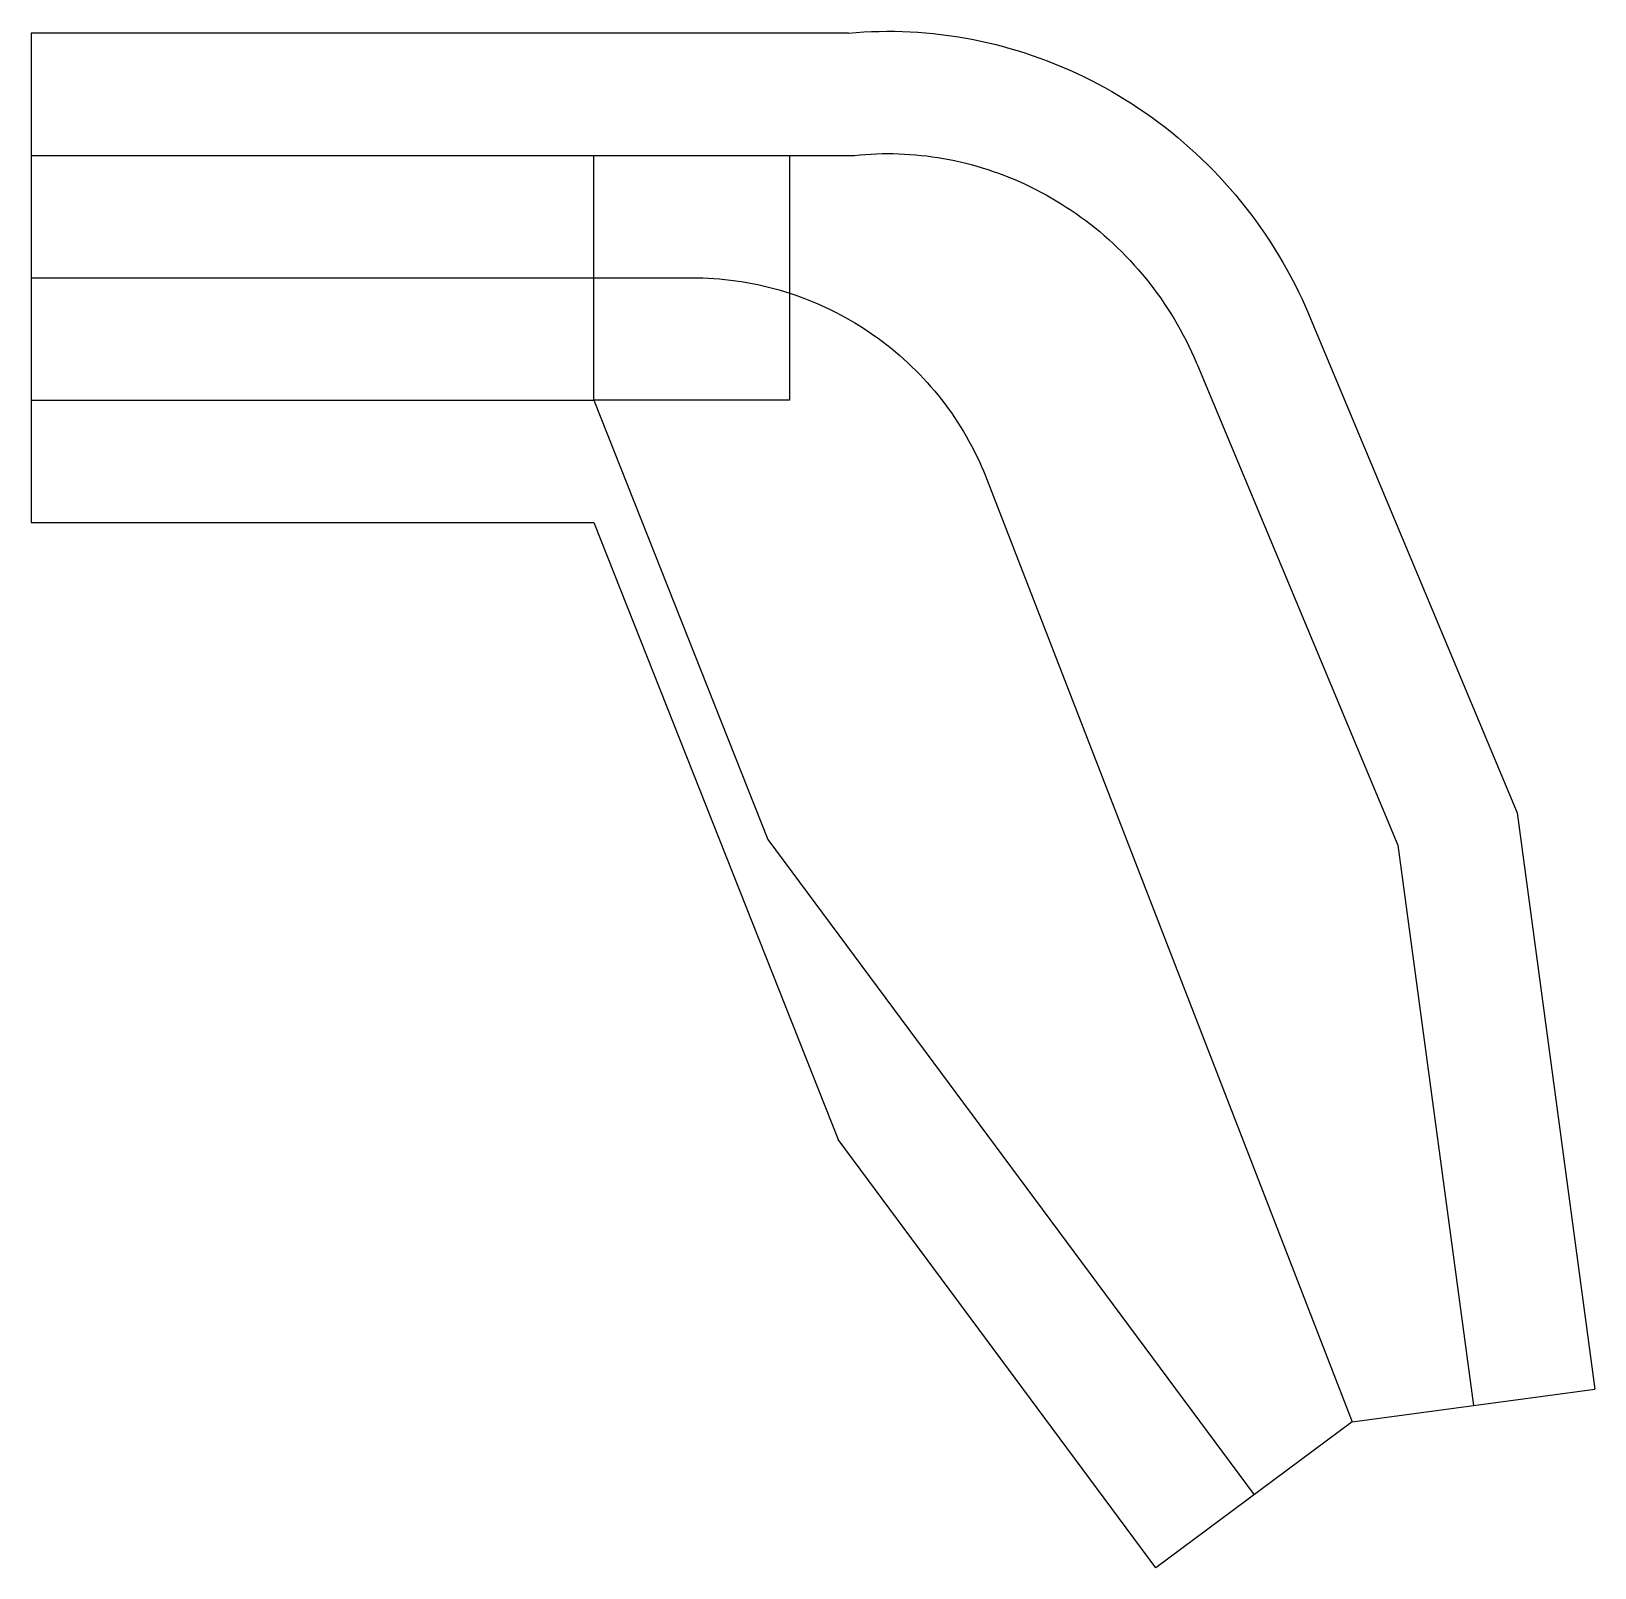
# Model space of a CAD drawing. Header units: metres. Extents: x -10000 to 13671, y -19528 to 3730.
import ezdxf

# ---------------------------------------------------------------- set-up
doc = ezdxf.new("R2010")
doc.units = ezdxf.units.M

msp = doc.modelspace()

# ---------------------------------------------------------------- linework, layer by layer
at = {"color": 1}
for p, q in [((-10000, 3704), (-10000, -3704)), ((2375, 3704), (-10000, 3704)), ((-10000, 1852), (2464, 1852)), ((9365, -609), (12495, -8100)), ((7656, -1323), (10692, -8589)), ((-10000, -1852), (-1482, -1852)), ((-1482, -1852), (1151, -8506)), ((-10000, -3704), (-1482, -3704)), ((-1482, -3704), (2214, -13046)), ((12495, -8100), (13671, -16826)), ((1151, -8506), (8513, -18424)), ((10692, -8589), (11835, -17073)), ((7026, -19528), (2214, -13046)), ((10000, -17321), (13671, -16826)), ((10000, -17321), (7026, -19528))]:
    msp.add_line(p, q, dxfattribs=at)
for points in [[(2375, 3704), (2490, 3713), (2606, 3721), (2722, 3726), (2838, 3729), (2955, 3730), (3071, 3730), (3188, 3727), (3305, 3722), (3421, 3715), (3538, 3706), (3655, 3695), (3772, 3682), (3889, 3667), (4005, 3650), (4122, 3631), (4238, 3609), (4354, 3586), (4469, 3560), (4585, 3533), (4700, 3504), (4814, 3472), (4929, 3438), (5042, 3403), (5156, 3365), (5268, 3325), (5380, 3284), (5492, 3240), (5603, 3194), (5713, 3147), (5823, 3097), (5932, 3045), (6040, 2992), (6147, 2936), (6253, 2879), (6359, 2820), (6463, 2758), (6567, 2695), (6669, 2630), (6771, 2563), (6871, 2494), (6971, 2424), (7069, 2351), (7166, 2277), (7262, 2201), (7357, 2123), (7451, 2044), (7543, 1962), (7634, 1879), (7723, 1795), (7811, 1709), (7898, 1621), (7983, 1531), (8067, 1440), (8149, 1347), (8230, 1253), (8309, 1157), (8387, 1060), (8463, 962), (8538, 861), (8610, 760), (8681, 657), (8751, 553), (8818, 447), (8884, 340), (8948, 232), (9010, 123), (9070, 12), (9129, -99), (9185, -212), (9240, -326), (9293, -441), (9344, -558), (9365, -609)], [(1482, -1852), (-1482, -1852), (-1482, 1852), (1482, 1852), (1482, -1852)], [(2464, 1852), (2547, 1860), (2630, 1867), (2714, 1872), (2798, 1875), (2882, 1878), (2966, 1878), (3050, 1878), (3134, 1876), (3219, 1872), (3303, 1867), (3388, 1860), (3473, 1852), (3557, 1843), (3642, 1831), (3727, 1819), (3811, 1805), (3895, 1789), (3980, 1772), (4064, 1753), (4148, 1733), (4231, 1712), (4315, 1689), (4398, 1664), (4481, 1638), (4563, 1610), (4646, 1581), (4727, 1551), (4809, 1519), (4890, 1485), (4970, 1450), (5050, 1414), (5130, 1376), (5209, 1337), (5287, 1296), (5365, 1254), (5443, 1210), (5519, 1165), (5595, 1118), (5670, 1070), (5745, 1021), (5819, 971), (5892, 918), (5964, 865), (6035, 810), (6106, 754), (6176, 697), (6244, 638), (6312, 578), (6379, 517), (6445, 454), (6510, 391), (6574, 326), (6637, 259), (6699, 192), (6759, 123), (6819, 54), (6878, -17), (6935, -89), (6991, -162), (7046, -237), (7100, -312), (7153, -388), (7204, -466), (7254, -544), (7303, -624), (7350, -704), (7396, -785), (7441, -868), (7484, -951), (7526, -1035), (7567, -1120), (7606, -1206), (7643, -1292), (7656, -1323)], [(-10000, 0), (0, 0), (84, -1), (167, -3), (251, -7), (335, -12), (418, -18), (502, -26), (585, -36), (668, -47), (751, -59), (833, -73), (916, -88), (998, -105), (1079, -123), (1161, -143), (1242, -163), (1323, -186), (1403, -210), (1483, -235), (1562, -261), (1641, -289), (1720, -319), (1797, -349), (1875, -381), (1952, -415), (2028, -450), (2103, -486), (2178, -523), (2253, -562), (2326, -602), (2399, -643), (2471, -685), (2543, -729), (2613, -774), (2683, -820), (2752, -868), (2820, -916), (2888, -966), (2954, -1017), (3020, -1069), (3084, -1123), (3148, -1177), (3211, -1232), (3272, -1289), (3333, -1347), (3393, -1405), (3452, -1465), (3509, -1526), (3566, -1588), (3621, -1650), (3676, -1714), (3729, -1779), (3781, -1844), (3832, -1911), (3882, -1978), (3930, -2046), (3978, -2115), (4024, -2185), (4069, -2256), (4113, -2327), (4155, -2399), (4197, -2472), (4237, -2546), (4275, -2620), (4313, -2695), (4349, -2770), (4383, -2847), (4417, -2923), (4449, -3001), (4474, -3064), (10000, -17321)]]:
    msp.add_lwpolyline(points, dxfattribs=at)

doc.saveas('drawing.dxf')
